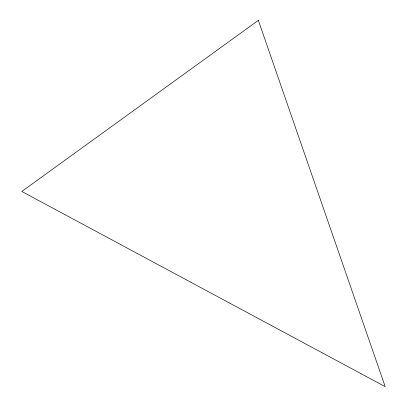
<?xml version="1.0" encoding="UTF-8"?>
<svg xmlns="http://www.w3.org/2000/svg" width="407" height="407" viewBox="0 0 407 407"><rect width="100%" height="100%" fill="white"/><g stroke="black" fill="none" stroke-linecap="round" stroke-linejoin="round"><path stroke-width="0.61" d="M258.348 20.35L21.805 191.463L385.195 386.65L258.348 20.35"/></g></svg>
